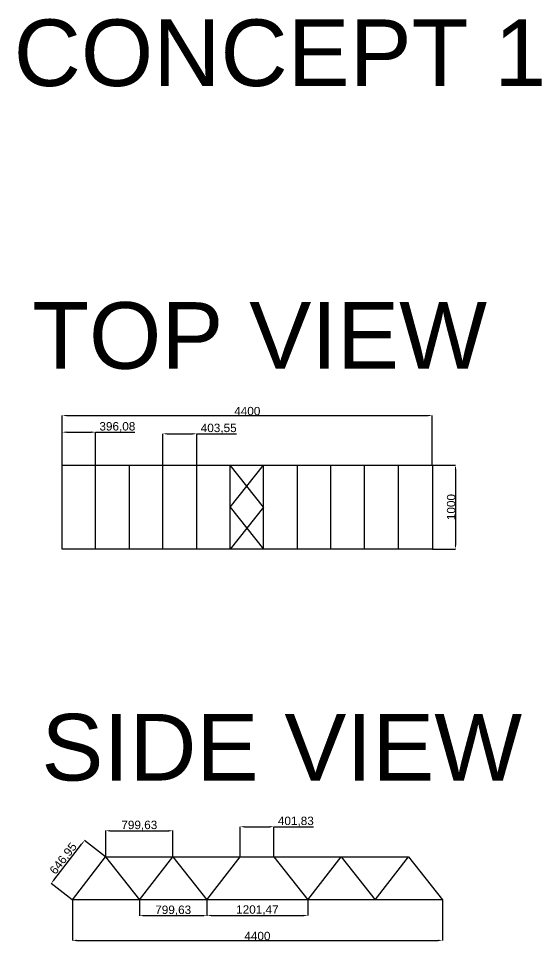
# Model space of a CAD drawing. Header units: metres. Extents: x 8501 to 24405, y 5320 to 16292.
# Drawn here: x 8501 to 14721, y 5320 to 16292 of the extents above; entities that cross this region are included whole.
import ezdxf

# ---------------------------------------------------------------- set-up
doc = ezdxf.new("R2010")
doc.units = ezdxf.units.M
for name, color, linetype in [('beam', 5, 'Continuous'), ('deck', 1, 'Continuous'), ('dimensions', 46, 'Continuous')]:
    doc.layers.add(name, color=color, linetype=linetype)
doc.styles.get("Standard").update_dxf_attribs({"font": 'arial.ttf'})
doc.dimstyles.new('ISO-25', dxfattribs={"dimtxt": 100, "dimasz": 50, "dimexe": 1.25, "dimexo": 0.625, "dimtad": 1, "dimtxsty": 'Standard', "dimcen": 2.5, "dimadec": 0, "dimazin": 0, "dimtfac": 1, "dimtmove": 0, "dimatfit": 3, "dimfxl": 1, "dimarcsym": 0})

# ---------------------------------------------------------------- blocks, each defined once
blk = doc.blocks.new('*D1')
at = {"layer": 'Defpoints', "color": 0, "transparency": 16777216}
for p in [(9142, 5815), (13542, 5815), (13542, 5334)]:
    blk.add_point(p, dxfattribs=at)
at = {"layer": 'dimensions', "color": 0, "lineweight": -2, "transparency": 16777216}
for p, q in [((9142, 5814), (9142, 5333)), ((13542, 5814), (13542, 5333)), ((9192, 5334), (13492, 5334))]:
    blk.add_line(p, q, dxfattribs=at)
at = {"layer": 'dimensions', "color": 0, "transparency": 16777216}
for points in [[(9192, 5342), (9192, 5325), (9142, 5334)], [(13492, 5342), (13492, 5325), (13542, 5334)]]:
    blk.add_solid(points, dxfattribs=at)
at = {"layer": 'dimensions', "color": 0, "transparency": 16777216, "insert": (11342, 5385), "char_height": 100, "attachment_point": 5}
blk.add_mtext('4400', dxfattribs=at)
blk = doc.blocks.new('*D2')
at = {"layer": 'Defpoints', "color": 0, "transparency": 16777216}
for p in [(9286, 6521), (9538, 6326), (9142, 5815)]:
    blk.add_point(p, dxfattribs=at)
at = {"layer": 'dimensions', "color": 0, "lineweight": -2, "transparency": 16777216}
for p, q in [((8920, 6049), (9255, 6482)), ((9537, 6327), (9285, 6522)), ((9141, 5815), (8889, 6011))]:
    blk.add_line(p, q, dxfattribs=at)
at = {"layer": 'dimensions', "color": 0, "transparency": 16777216}
for points in [[(9249, 6487), (9262, 6477), (9286, 6521)], [(8914, 6054), (8927, 6044), (8890, 6010)]]:
    blk.add_solid(points, dxfattribs=at)
at = {"layer": 'dimensions', "color": 0, "transparency": 16777216, "insert": (9040, 6303), "char_height": 100, "attachment_point": 5, "rotation": 52.2494}
blk.add_mtext('646,95', dxfattribs=at)
blk = doc.blocks.new('*D3')
at = {"layer": 'Defpoints', "color": 0, "transparency": 16777216}
for p in [(10338, 6636), (9538, 6326), (10338, 6326)]:
    blk.add_point(p, dxfattribs=at)
at = {"layer": 'dimensions', "color": 0, "lineweight": -2, "transparency": 16777216}
for p, q in [((9538, 6327), (9538, 6638)), ((9588, 6636), (10288, 6636)), ((10338, 6327), (10338, 6638))]:
    blk.add_line(p, q, dxfattribs=at)
at = {"layer": 'dimensions', "color": 0, "transparency": 16777216}
for points in [[(9588, 6645), (9588, 6628), (9538, 6636)], [(10288, 6645), (10288, 6628), (10338, 6636)]]:
    blk.add_solid(points, dxfattribs=at)
at = {"layer": 'dimensions', "color": 0, "transparency": 16777216, "insert": (9938, 6697), "char_height": 100, "attachment_point": 5}
blk.add_mtext('799,63', dxfattribs=at)
blk = doc.blocks.new('*D4')
at = {"layer": 'Defpoints', "color": 0, "transparency": 16777216}
for p in [(11539, 6684), (11137, 6326), (11539, 6326)]:
    blk.add_point(p, dxfattribs=at)
at = {"layer": 'dimensions', "color": 0, "lineweight": -2, "transparency": 16777216}
for p, q in [((11137, 6327), (11137, 6685)), ((11187, 6684), (11489, 6684)), ((11539, 6327), (11539, 6685)), ((11539, 6684), (12009, 6684))]:
    blk.add_line(p, q, dxfattribs=at)
at = {"layer": 'dimensions', "color": 0, "transparency": 16777216}
for points in [[(11187, 6693), (11187, 6676), (11137, 6684)], [(11489, 6693), (11489, 6676), (11539, 6684)]]:
    blk.add_solid(points, dxfattribs=at)
at = {"layer": 'dimensions', "color": 0, "transparency": 16777216, "insert": (11799, 6745), "char_height": 100, "attachment_point": 5}
blk.add_mtext('401,83', dxfattribs=at)
blk = doc.blocks.new('*D5')
at = {"layer": 'Defpoints', "color": 0, "transparency": 16777216}
for p in [(10741, 5815), (11943, 5815), (11943, 5630)]:
    blk.add_point(p, dxfattribs=at)
at = {"layer": 'dimensions', "color": 0, "lineweight": -2, "transparency": 16777216}
for p, q in [((10741, 5814), (10741, 5629)), ((11943, 5814), (11943, 5629)), ((10791, 5630), (11893, 5630))]:
    blk.add_line(p, q, dxfattribs=at)
at = {"layer": 'dimensions', "color": 0, "transparency": 16777216}
for points in [[(10791, 5638), (10791, 5622), (10741, 5630)], [(11893, 5638), (11893, 5622), (11943, 5630)]]:
    blk.add_solid(points, dxfattribs=at)
at = {"layer": 'dimensions', "color": 0, "transparency": 16777216, "insert": (11342, 5691), "char_height": 100, "attachment_point": 5}
blk.add_mtext('1201,47', dxfattribs=at)
blk = doc.blocks.new('*D6')
at = {"layer": 'Defpoints', "color": 0, "transparency": 16777216}
for p in [(9941, 5815), (10741, 5815), (9941, 5627)]:
    blk.add_point(p, dxfattribs=at)
at = {"layer": 'dimensions', "color": 0, "lineweight": -2, "transparency": 16777216}
for p, q in [((9941, 5814), (9941, 5626)), ((10741, 5814), (10741, 5626)), ((10691, 5627), (9991, 5627))]:
    blk.add_line(p, q, dxfattribs=at)
at = {"layer": 'dimensions', "color": 0, "transparency": 16777216}
for points in [[(9991, 5636), (9991, 5619), (9941, 5627)], [(10691, 5636), (10691, 5619), (10741, 5627)]]:
    blk.add_solid(points, dxfattribs=at)
at = {"layer": 'dimensions', "color": 0, "transparency": 16777216, "insert": (10341, 5688), "char_height": 100, "attachment_point": 5}
blk.add_mtext('799,63', dxfattribs=at)
blk = doc.blocks.new('*D9')
at = {"layer": 'Defpoints', "color": 0, "transparency": 16777216}
for p in [(13422, 10984), (13422, 9984), (13697, 9984)]:
    blk.add_point(p, dxfattribs=at)
at = {"layer": 'dimensions', "color": 0, "lineweight": -2, "transparency": 16777216}
for p, q in [((13423, 10984), (13699, 10984)), ((13697, 10934), (13697, 10034)), ((13423, 9984), (13699, 9984))]:
    blk.add_line(p, q, dxfattribs=at)
at = {"layer": 'dimensions', "color": 0, "transparency": 16777216}
for points in [[(13689, 10934), (13706, 10934), (13697, 10984)], [(13689, 10034), (13706, 10034), (13697, 9984)]]:
    blk.add_solid(points, dxfattribs=at)
at = {"layer": 'dimensions', "color": 0, "transparency": 16777216, "insert": (13646, 10484), "char_height": 100, "attachment_point": 5, "rotation": 90}
blk.add_mtext('1000', dxfattribs=at)
blk = doc.blocks.new('*D10')
at = {"layer": 'Defpoints', "color": 0, "transparency": 16777216}
for p in [(13422, 11572), (9022, 10984), (13422, 10984)]:
    blk.add_point(p, dxfattribs=at)
at = {"layer": 'dimensions', "color": 0, "lineweight": -2, "transparency": 16777216}
for p, q in [((9022, 10985), (9022, 11573)), ((9072, 11572), (13372, 11572)), ((13422, 10985), (13422, 11573))]:
    blk.add_line(p, q, dxfattribs=at)
at = {"layer": 'dimensions', "color": 0, "transparency": 16777216}
for points in [[(9072, 11580), (9072, 11564), (9022, 11572)], [(13372, 11580), (13372, 11564), (13422, 11572)]]:
    blk.add_solid(points, dxfattribs=at)
at = {"layer": 'dimensions', "color": 0, "transparency": 16777216, "insert": (11222, 11624), "char_height": 100, "attachment_point": 5}
blk.add_mtext('4400', dxfattribs=at)
blk = doc.blocks.new('*D11')
at = {"layer": 'Defpoints', "color": 0, "transparency": 16777216}
for p in [(9418, 11374), (9022, 10984), (9418, 10984)]:
    blk.add_point(p, dxfattribs=at)
at = {"layer": 'dimensions', "color": 0, "lineweight": -2, "transparency": 16777216}
for p, q in [((9022, 10985), (9022, 11375)), ((9072, 11374), (9368, 11374)), ((9418, 10985), (9418, 11375)), ((9418, 11374), (9885, 11374))]:
    blk.add_line(p, q, dxfattribs=at)
at = {"layer": 'dimensions', "color": 0, "transparency": 16777216}
for points in [[(9072, 11383), (9072, 11366), (9022, 11374)], [(9368, 11383), (9368, 11366), (9418, 11374)]]:
    blk.add_solid(points, dxfattribs=at)
at = {"layer": 'dimensions', "color": 0, "transparency": 16777216, "insert": (9677, 11435), "char_height": 100, "attachment_point": 5}
blk.add_mtext('396,08', dxfattribs=at)
blk = doc.blocks.new('*D12')
at = {"layer": 'Defpoints', "color": 0, "transparency": 16777216}
for p in [(10622, 11355), (10218, 10984), (10622, 10984)]:
    blk.add_point(p, dxfattribs=at)
at = {"layer": 'dimensions', "color": 0, "lineweight": -2, "transparency": 16777216}
for p, q in [((10218, 10985), (10218, 11356)), ((10268, 11355), (10572, 11355)), ((10622, 10985), (10622, 11356)), ((10622, 11355), (11093, 11355))]:
    blk.add_line(p, q, dxfattribs=at)
at = {"layer": 'dimensions', "color": 0, "transparency": 16777216}
for points in [[(10268, 11363), (10268, 11347), (10218, 11355)], [(10572, 11363), (10572, 11347), (10622, 11355)]]:
    blk.add_solid(points, dxfattribs=at)
at = {"layer": 'dimensions', "color": 0, "transparency": 16777216, "insert": (10882, 11416), "char_height": 100, "attachment_point": 5}
blk.add_mtext('403,55', dxfattribs=at)

msp = doc.modelspace()

# ---------------------------------------------------------------- linework, layer by layer
for p, q in [((9022.268, 9983.9), (9022.268, 10983.9)), ((9022.268, 9983.9), (9022.268, 10983.9)), ((9418.349, 9983.9), (9418.349, 10983.9)), ((9821.902, 9983.9), (9821.902, 10983.9)), ((10217.982, 9983.9), (10217.982, 10983.9)), ((10621.536, 9983.9), (10621.536, 10983.9)), ((11017.616, 9983.9), (11017.616, 10983.9)), ((11017.616, 10483.9), (11413.696, 10983.9)), ((11413.696, 10483.9), (11017.616, 10983.9)), ((11817.25, 9983.9), (11817.25, 10983.9)), ((12213.33, 9983.9), (12213.33, 10983.9)), ((12616.884, 9983.9), (12616.884, 10983.9)), ((13018.715, 9983.9), (13018.715, 10983.9)), ((13422.268, 10983.9), (13422.268, 9983.9)), ((11017.616, 10483.9), (11413.696, 9983.9)), ((11413.696, 10483.9), (11017.616, 9983.9)), ((9141.856, 5814.647), (9537.936, 6326.18)), ((9537.936, 6326.18), (9941.49, 5814.647)), ((9941.49, 5814.647), (10337.57, 6326.18)), ((10337.57, 6326.18), (10741.123, 5814.647)), ((10741.123, 5814.647), (11137.204, 6326.18)), ((11539.035, 6326.18), (11942.588, 5814.647)), ((11942.588, 5814.647), (12338.669, 6326.18)), ((12338.669, 6326.18), (12742.222, 5814.647)), ((12742.222, 5814.647), (13138.302, 6326.18)), ((13138.302, 6326.18), (13541.856, 5814.647))]:
    msp.add_line(p, q)
at = {"color": 5}
for p, q in [((11017.616, 9983.9), (11017.616, 10983.9)), ((11413.696, 9983.9), (11413.696, 10983.9)), ((11413.696, 9983.9), (11413.696, 10483.9))]:
    msp.add_line(p, q, dxfattribs=at)
at = {"layer": 'beam', "color": 5}
for p, q in [((9022.268, 10983.9), (13422.268, 10983.9)), ((13422.268, 9983.9), (9022.268, 9983.9))]:
    msp.add_line(p, q, dxfattribs=at)
at = {"layer": 'beam'}
msp.add_line((9537.936, 6326.18), (13138.302, 6326.18), dxfattribs=at)
at = {"layer": 'deck'}
msp.add_line((13541.856, 5814.647), (9141.856, 5814.647), dxfattribs=at)

# ---------------------------------------------------------------- texts
for s, p in [('CONCEPT 1', (8444.891, 15488.275)), ('TOP VIEW', (8664.204, 12127.98)), ('SIDE VIEW', (8773.861, 7233.639))]:
    msp.add_text(s, height=791.7734).set_placement(p)

# ---------------------------------------------------------------- dimensions: what is measured, and where the dimension line sits
at = {"layer": 'dimensions'}
for base, p1, p2, picture, middle in [((13422.268, 11572.082), (9022.268, 10983.9), (13422.268, 10983.9), '*D10', (11222.268, 11623.764)), ((9418.349, 11374.178), (9022.268, 10983.9), (9418.349, 10983.9), '*D11', (9676.613, 11434.898)), ((10621.536, 11355.082), (10217.982, 10983.9), (10621.536, 10983.9), '*D12', (10882.12, 11415.803)), ((11539.035, 6684.187), (11137.204, 6326.18), (11539.035, 6326.18), '*D4', (11799.244, 6744.908)), ((10337.57, 6636.404), (9537.936, 6326.18), (10337.57, 6326.18), '*D3', (9937.753, 6697.124)), ((13541.856, 5333.758), (9141.856, 5814.647), (13541.856, 5814.647), '*D1', (11341.856, 5385.44)), ((9941.49, 5627.339), (10741.123, 5814.647), (9941.49, 5814.647), '*D6', (10341.307, 5688.06)), ((11942.58844, 5629.95085), (10741.12343, 5814.64732), (11942.58844, 5814.64732), '*D5', (11341.85593, 5690.67134))]:
    dim = msp.add_linear_dim(base=base, p1=p1, p2=p2, dimstyle='ISO-25', dxfattribs=at)
    dim.commit()
    dim.dimension.update_dxf_attribs({"geometry": picture, "text_midpoint": middle})
dim = msp.add_linear_dim(base=(13697.367, 9983.9), p1=(13422.268, 10983.9), p2=(13422.268, 9983.9), angle=90, dimstyle='ISO-25', dxfattribs=at)
dim.commit()
dim.dimension.update_dxf_attribs({"geometry": '*D9', "text_midpoint": (13645.685, 10483.9)})
dim = msp.add_aligned_dim(p1=(9141.856, 5814.647), p2=(9537.936, 6326.18), distance=318.802, dimstyle='ISO-25', dxfattribs=at)
dim.commit()
dim.dimension.update_dxf_attribs({"geometry": '*D2', "text_midpoint": (9039.814, 6302.767)})

doc.saveas('drawing.dxf')
